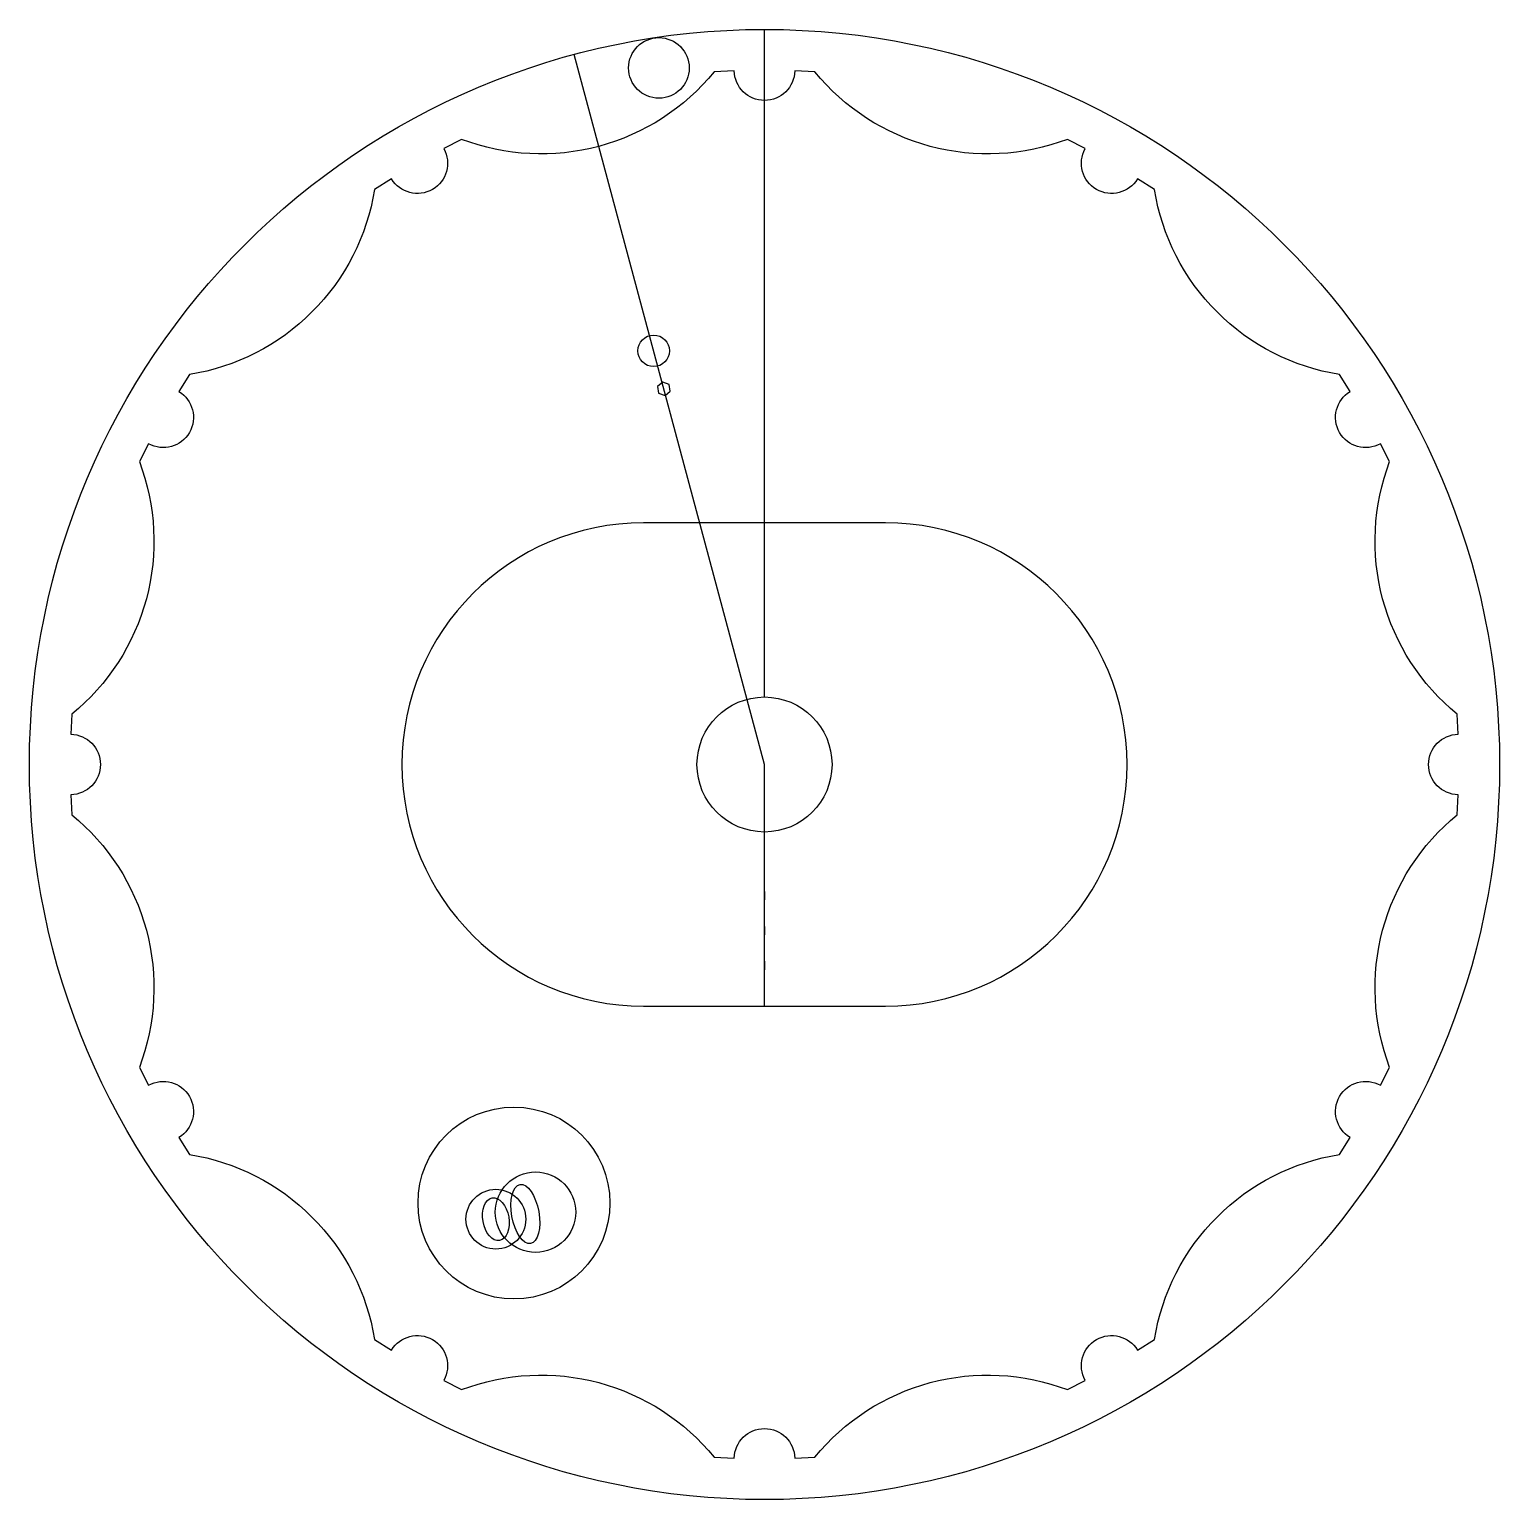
# Model space of a CAD drawing. Header units: metres. Extents: x -182 to 182, y -182 to 182.
import ezdxf

# ---------------------------------------------------------------- set-up
doc = ezdxf.new("R2010")
doc.units = ezdxf.units.M
for name, color, linetype in [('Arena', 3, 'Continuous'), ('Arena Roof', 190, 'Continuous'), ('Cylindrical Towers', 4, 'Continuous'), ('Dome Edge', 6, 'Continuous'), ('Dome Membrane', 5, 'Continuous'), ('Dome Voids', 30, 'Continuous'), ('Masts', 40, 'Continuous'), ('Ventilation Towers', 150, 'Continuous')]:
    doc.layers.add(name, color=color, linetype=linetype)
doc.layers.add('Layout', color=7, linetype='Continuous', plot=False)

msp = doc.modelspace()

# ---------------------------------------------------------------- linework, layer by layer
at = {"layer": 'Arena'}
msp.add_lwpolyline([(30, -60, 1), (30, 60), (-30, 60, 1), (-30, -60)], format="xyb", close=True, dxfattribs=at)
at = {"layer": 'Arena', "extrusion": (-1, 0, 0)}
msp.add_lwpolyline([(60, 0), (60, 26.56), (59.55, 26.56), (59.55, 19.89), (49.75, 17.64), (48.9, 17.64), (48.9, 18.28), (48.85, 18.28), (48.85, 17.64), (48.85, 17.22), (50.96, 17.22), (50.96, 14.45), (41.09, 12.18), (40.23, 12.18), (40.23, 12.81), (40.19, 12.81), (40.19, 12.18), (40.19, 11.76), (42.3, 11.76), (42.3, 8.98), (32.43, 6.72), (31.57, 6.72), (31.57, 7.35), (31.53, 7.35), (31.53, 6.72), (31.53, 6.3), (33.64, 6.3), (33.64, 3.52), (18.81, 0.12), (17.91, 0.12), (17.91, 0.76), (17.87, 0.76), (17.87, 0.12), (17.87, 0)], dxfattribs=at)
at = {"layer": 'Arena Roof', "elevation": 26.56}
msp.add_lwpolyline([(30, -60, 1), (30, 60), (-30, 60, 1), (-30, -60)], format="xyb", close=True, dxfattribs=at)
at = {"layer": 'Arena Roof', "extrusion": (-1, -2.22045e-16, 2.22045e-16)}
msp.add_arc((0, -168.94), 204.5, 72.9385, 90, dxfattribs=at)
at = {"layer": 'Cylindrical Towers'}
msp.add_circle((-26.21, 172.93), 7.52, dxfattribs=at)
at = {"layer": 'Dome Edge'}
msp.add_lwpolyline([(-112.35, 112.35, -0.157477), (-142.72, 96.81), (-145.39, 92.62, -0.407839), (-142.78, 82.43, -0.407839), (-152.9, 79.6), (-155.2, 75.19, -0.157477), (-153.47, 41.12, -0.157477), (-172, 12.48), (-172.22, 7.52, -0.407839), (-164.86, 0, -0.407839), (-172.22, -7.52), (-172, -12.48, -0.157477), (-153.47, -41.12, -0.157477), (-155.2, -75.19), (-152.9, -79.6, -0.407839), (-142.78, -82.43, -0.407839), (-145.39, -92.62), (-142.72, -96.81, -0.157477), (-112.35, -112.35, -0.157477), (-96.81, -142.72), (-92.62, -145.39, -0.407839), (-82.43, -142.78, -0.407839), (-79.6, -152.9), (-75.19, -155.2, -0.157477), (-41.12, -153.47, -0.157477), (-12.48, -172), (-7.52, -172.22, -0.407839), (0, -164.86, -0.407839), (7.52, -172.22), (12.48, -172, -0.157477), (41.12, -153.47, -0.157477), (75.19, -155.2), (79.6, -152.9, -0.407839), (82.43, -142.78, -0.407839), (92.62, -145.39), (96.81, -142.72, -0.157477), (112.35, -112.35, -0.157477), (142.72, -96.81), (145.39, -92.62, -0.407839), (142.78, -82.43, -0.407839), (152.9, -79.6), (155.2, -75.19, -0.157477), (153.47, -41.12, -0.157477), (172, -12.48), (172.22, -7.52, -0.407839), (164.86, 0, -0.407839), (172.22, 7.52), (172, 12.48, -0.157477), (153.47, 41.12, -0.157477), (155.2, 75.19), (152.9, 79.6, -0.407839), (142.78, 82.43, -0.407839), (145.39, 92.62), (142.72, 96.81, -0.157477), (112.35, 112.35, -0.157477), (96.81, 142.72), (92.62, 145.39, -0.407839), (82.43, 142.78, -0.407839), (79.6, 152.9), (75.19, 155.2, -0.157477), (41.12, 153.47, -0.157477), (12.48, 172), (7.52, 172.22, -0.407839), (0, 164.86, -0.407839), (-7.52, 172.22), (-12.48, 172, -0.157477), (-41.12, 153.47, -0.157477), (-75.19, 155.2), (-79.6, 152.9, -0.407839), (-82.43, 142.78, -0.407839), (-92.62, 145.39), (-96.81, 142.72, -0.157477)], format="xyb", close=True, dxfattribs=at)
at = {"layer": 'Dome Membrane'}
msp.add_circle((0, 0, 52), 16.76, dxfattribs=at)
at = {"layer": 'Dome Membrane', "extrusion": (-1, 0, 0)}
msp.add_arc((-4.44, -277.4), 329.63, 92.1426, 122.696, dxfattribs=at)
at = {"layer": 'Dome Voids'}
for centre, radius in [((-27.52, 102.7), 3.91), ((-62.2, -108.87), 23.82)]:
    msp.add_circle(centre, radius, dxfattribs=at)
at = {"layer": 'Layout'}
msp.add_line((0, 0), (-47.23, 176.28), dxfattribs=at)
msp.add_circle((0, 0), 182.5, dxfattribs=at)
at = {"layer": 'Masts', "extrusion": (-0.965926, -0.258819, -3.33395e-18)}
msp.add_line((-24.99, 93.26), (-24.99, 93.26, 100), dxfattribs=at)
at = {"layer": 'Masts', "elevation": 50}
msp.add_lwpolyline([(-24.69, 91.59), (-23.39, 92.68), (-23.69, 94.35), (-25.28, 94.93), (-26.59, 93.84), (-26.29, 92.17)], close=True, dxfattribs=at)
at = {"layer": 'Ventilation Towers'}
for centre, radius in [((-56.84, -111.15), 9.99), ((-56.84, -111.15, 0.5), 9.99), ((-66.69, -112.89), 7.42), ((-66.69, -112.89, 0.5), 7.42)]:
    msp.add_circle(centre, radius, dxfattribs=at)
for centre, major_axis, ratio in [((-59.38, -111.6, 15), (-1.29, 7.34), 0.453136), ((-59.38, -111.6, 10), (-1.29, 7.34), 0.453136), ((-66.69, -112.89, 10), (-0.93, 5.29), 0.603517), ((-66.69, -112.89, 8), (-0.93, 5.29), 0.603517)]:
    msp.add_ellipse(centre, major_axis=major_axis, ratio=ratio, dxfattribs=at)

doc.saveas('drawing.dxf')
